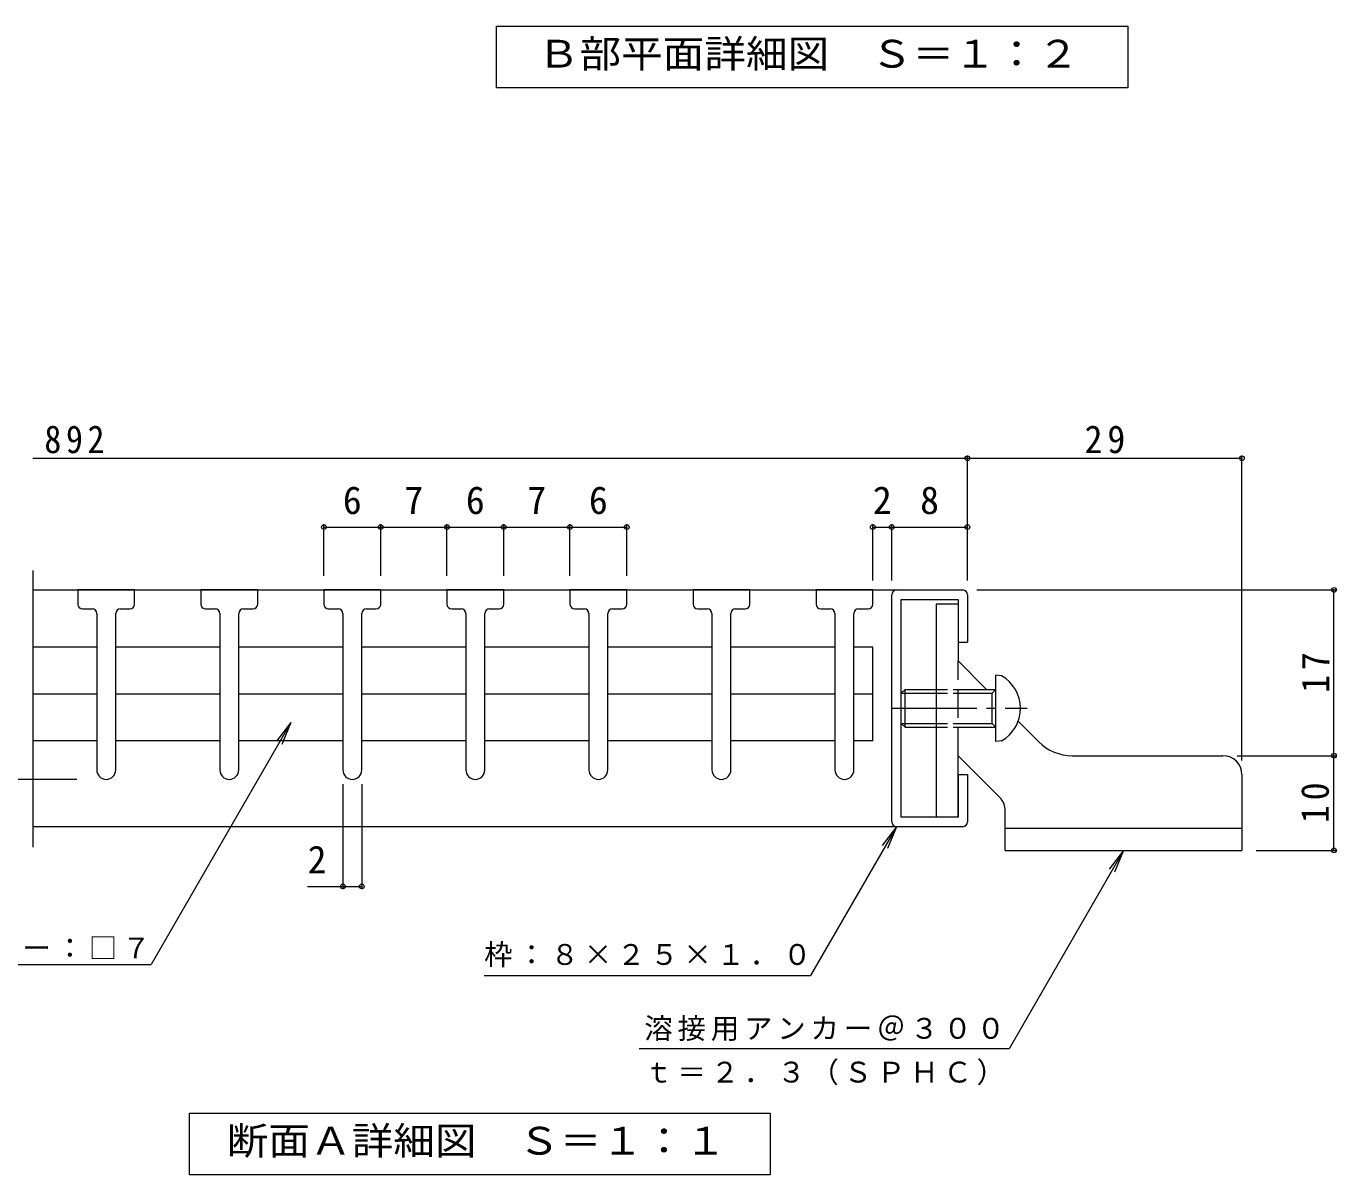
# Model space of a CAD drawing. Units: millimetres on the paper, enlarged 5 times, with parts at other scales. Extents: x -899 to 938, y -682 to 645.
# Drawn here: x 207 to 899, y -565 to 42 of the extents above; entities that cross this region are included whole.
import ezdxf
from ezdxf.enums import TextEntityAlignment as Align

# ---------------------------------------------------------------- set-up
doc = ezdxf.new("R2010")
doc.units = ezdxf.units.MM
doc.header["$LTSCALE"] = 5
doc.header["$PDMODE"] = 32
doc.header["$PDSIZE"] = 2.5
for name, pattern in [('CHAIN2', [12, 9, -1, 1, -1]), ('DASHED1', [1.8, 1.2, -0.6]), ('DASHED3', [4, 3, -1])]:
    doc.linetypes.add(name, pattern=pattern)
for name, color, linetype, lineweight in [('2-1', 2, 'Continuous', 9), ('2-2', 3, 'Continuous', 5), ('2-4', 7, 'Continuous', 5), ('2-5', 7, 'Continuous', 5), ('2-9', 3, 'Continuous', 5), ('D-4', 7, 'Continuous', 5)]:
    doc.layers.add(name, color=color, linetype=linetype, lineweight=lineweight)
doc.styles.add('ＭＳ ゴシック', font='')
doc.styles.get('ＭＳ ゴシック').set_extended_font_data('MS Gothic')

msp = doc.modelspace()

# ---------------------------------------------------------------- linework, layer by layer
at = {"layer": '2-1'}
for p, q in [((210.272, -245.667), (210.272, -391.783)), ((210.272, -256.014), (701.522, -256.014)), ((664.022, -378.514), (664.022, -258.514)), ((699.022, -261.014), (699.022, -283.513)), ((704.022, -258.514), (704.022, -283.513)), ((699.022, -283.513), (704.022, -283.513)), ((699.022, -353.513), (704.022, -353.513)), ((704.022, -353.513), (704.022, -378.514)), ((701.522, -381.013), (210.272, -381.013))]:
    msp.add_line(p, q, dxfattribs=at)
for points in [[(669.022, -376.014), (669.022, -261.014), (699.022, -261.014)], [(699.022, -353.513), (699.022, -376.014), (669.022, -376.014)]]:
    msp.add_lwpolyline(points, dxfattribs=at)
for centre, start, end in [((666.522, -258.514), 90, 180), ((701.522, -258.514), 0, 90), ((666.522, -378.514), 180, 270), ((701.522, -378.514), 270, 0)]:
    msp.add_arc(centre, 2.5, start, end, dxfattribs=at)
at = {"layer": '2-2'}
for p, q in [((234.022, -256.014), (234.022, -263.514)), ((264.022, -256.014), (234.022, -256.014)), ((264.022, -263.514), (264.022, -256.014)), ((299.021, -256.014), (299.021, -263.514)), ((329.022, -256.014), (299.021, -256.014)), ((329.022, -263.514), (329.022, -256.014)), ((364.021, -256.014), (364.021, -263.514)), ((394.022, -256.014), (364.021, -256.014)), ((394.022, -263.514), (394.022, -256.014)), ((429.021, -256.014), (429.021, -263.514)), ((459.022, -256.014), (429.021, -256.014)), ((459.022, -263.514), (459.022, -256.014)), ((494.022, -256.014), (494.022, -263.514)), ((524.022, -256.014), (494.022, -256.014)), ((524.022, -263.514), (524.022, -256.014)), ((559.021, -256.014), (559.021, -263.514)), ((589.022, -256.014), (559.021, -256.014)), ((589.022, -263.514), (589.022, -256.014)), ((624.021, -256.014), (624.021, -263.514)), ((654.022, -256.014), (624.021, -256.014)), ((654.022, -263.514), (654.022, -256.014)), ((236.522, -266.014), (241.522, -266.014)), ((244.022, -268.513), (244.022, -351.014)), ((254.022, -351.014), (254.022, -268.513)), ((256.522, -266.014), (261.522, -266.014)), ((301.522, -266.014), (306.522, -266.014)), ((309.022, -268.513), (309.022, -351.014)), ((319.022, -351.014), (319.022, -268.513)), ((321.522, -266.014), (326.522, -266.014)), ((366.521, -266.014), (371.521, -266.014)), ((374.021, -268.513), (374.021, -351.014)), ((384.022, -351.014), (384.022, -268.513)), ((386.522, -266.014), (391.522, -266.014)), ((431.522, -266.014), (436.522, -266.014)), ((439.021, -268.513), (439.021, -351.014)), ((449.021, -351.014), (449.021, -268.513)), ((451.522, -266.014), (456.522, -266.014)), ((496.522, -266.014), (501.522, -266.014)), ((504.022, -268.513), (504.022, -351.014)), ((514.022, -351.014), (514.022, -268.513)), ((516.522, -266.014), (521.522, -266.014)), ((561.521, -266.014), (566.522, -266.014)), ((569.022, -268.513), (569.022, -351.014)), ((579.022, -351.014), (579.022, -268.513)), ((581.522, -266.014), (586.522, -266.014)), ((626.521, -266.014), (631.521, -266.014)), ((634.021, -268.513), (634.021, -351.014)), ((644.022, -351.014), (644.022, -268.513)), ((646.522, -266.014), (651.522, -266.014)), ((244.022, -286.264), (210.272, -286.264)), ((309.022, -286.264), (254.022, -286.264)), ((374.021, -286.264), (319.022, -286.264)), ((439.021, -286.264), (384.022, -286.264)), ((504.022, -286.264), (449.021, -286.264)), ((569.022, -286.264), (514.022, -286.264)), ((634.021, -286.264), (579.022, -286.264)), ((654.022, -286.264), (644.022, -286.264)), ((654.022, -335.763), (654.022, -286.264)), ((244.022, -311.013), (210.272, -311.013)), ((309.022, -311.013), (254.022, -311.013)), ((374.021, -311.013), (319.022, -311.013)), ((439.021, -311.013), (384.022, -311.013)), ((504.022, -311.013), (449.021, -311.013)), ((569.022, -311.013), (514.022, -311.013)), ((634.021, -311.013), (579.022, -311.013)), ((654.022, -311.013), (644.022, -311.013)), ((244.022, -335.763), (210.272, -335.763)), ((309.022, -335.763), (254.022, -335.763)), ((374.021, -335.763), (319.022, -335.763)), ((439.021, -335.763), (384.022, -335.763)), ((504.022, -335.763), (449.021, -335.763)), ((569.022, -335.763), (514.022, -335.763)), ((634.021, -335.763), (579.022, -335.763)), ((654.022, -335.763), (644.022, -335.763))]:
    msp.add_line(p, q, dxfattribs=at)
for centre, radius, start, end in [((236.522, -263.514), 2.5, 180, 270), ((241.522, -268.513), 2.5, 0, 90), ((256.522, -268.513), 2.5, 90, 180), ((261.522, -263.514), 2.5, 270, 0), ((301.522, -263.514), 2.5, 180, 270), ((306.522, -268.513), 2.5, 0, 90), ((321.522, -268.513), 2.5, 90, 180), ((326.522, -263.514), 2.5, 270, 0), ((366.521, -263.514), 2.5, 180, 270), ((371.521, -268.513), 2.5, 0, 90), ((386.522, -268.513), 2.5, 90, 180), ((391.522, -263.514), 2.5, 270, 0), ((431.522, -263.514), 2.5, 180, 270), ((436.522, -268.513), 2.5, 0, 90), ((451.522, -268.513), 2.5, 90, 180), ((456.522, -263.514), 2.5, 270, 0), ((496.522, -263.514), 2.5, 180, 270), ((501.522, -268.513), 2.5, 0, 90), ((516.522, -268.513), 2.5, 90, 180), ((521.522, -263.514), 2.5, 270, 0), ((561.521, -263.514), 2.5, 180, 270), ((566.522, -268.513), 2.5, 0, 90), ((581.522, -268.513), 2.5, 90, 180), ((586.522, -263.514), 2.5, 270, 0), ((626.521, -263.514), 2.5, 180, 270), ((631.521, -268.513), 2.5, 0, 90), ((646.522, -268.513), 2.5, 90, 180), ((651.522, -263.514), 2.5, 270, 0), ((249.022, -351.014), 5, 180, 0), ((314.022, -351.014), 5, 180, 0), ((379.022, -351.014), 5, 180, 0), ((444.021, -351.014), 5, 180, 0), ((509.022, -351.014), 5, 180, 0), ((574.022, -351.014), 5, 180, 0), ((639.022, -351.014), 5, 180, 0)]:
    msp.add_arc(centre, radius, start, end, dxfattribs=at)
at = {"layer": '2-4'}
for p, q in [((210.272, -186.466), (849.022, -186.466)), ((704.022, -251.013), (704.022, -184.966)), ((849.022, -346.014), (849.022, -184.966)), ((364.021, -248.513), (364.021, -221.315)), ((394.022, -248.513), (394.022, -221.315)), ((429.021, -248.513), (429.021, -221.315)), ((459.022, -248.513), (459.022, -221.315)), ((494.022, -248.513), (494.022, -221.315)), ((524.022, -248.513), (524.022, -221.315)), ((654.022, -251.013), (654.022, -221.315)), ((664.022, -251.013), (664.022, -221.315)), ((364.021, -222.815), (524.022, -222.815)), ((654.022, -222.815), (704.022, -222.815)), ((709.022, -256.014), (899.147, -256.014)), ((897.647, -393.513), (897.647, -256.014)), ((846.522, -343.513), (899.147, -343.513)), ((233.54, -356.013), (172.414, -356.013)), ((374.021, -358.513), (374.021, -414.081)), ((384.022, -358.513), (384.022, -414.081)), ((856.522, -393.513), (899.147, -393.513)), ((355.405, -412.581), (384.022, -412.581))]:
    msp.add_line(p, q, dxfattribs=at)
at = {"layer": '2-4', "color": 2, "lineweight": 9}
msp.add_lwpolyline([(293.085, -564.833), (293.085, -532.333), (599.806, -532.333), (599.806, -564.833)], close=True, dxfattribs=at)
at = {"layer": '2-4'}
for p in [(704.022, -186.466), (849.022, -186.466), (364.021, -222.815), (394.022, -222.815), (429.021, -222.815), (459.022, -222.815), (494.022, -222.815), (524.022, -222.815), (654.022, -222.815), (664.022, -222.815), (704.022, -222.815), (897.647, -256.014), (897.647, -343.513), (897.647, -393.513), (374.021, -412.581), (384.022, -412.581)]:
    msp.add_point(p, dxfattribs=at)
at = {"layer": '2-5'}
for p, q in [((346.522, -326.013), (272.796, -453.71)), ((346.522, -326.013), (338.912, -335.93)), ((346.522, -326.013), (341.738, -337.562)), ((666.522, -381.014), (621.164, -459.575)), ((666.522, -381.014), (658.912, -390.93)), ((666.522, -381.014), (661.738, -392.562)), ((786.522, -393.513), (726.019, -498.307)), ((786.522, -393.513), (778.912, -403.43)), ((786.522, -393.513), (781.738, -405.062)), ((132.917, -453.71), (272.796, -453.71)), ((448.664, -459.575), (621.164, -459.575)), ((726.019, -498.307), (530.584, -498.307))]:
    msp.add_line(p, q, dxfattribs=at)
at = {"layer": '2-9'}
for p, q in [((687.522, -263.513), (687.522, -376.014)), ((699.022, -263.513), (687.522, -263.513)), ((699.022, -263.513), (699.022, -293.514)), ((699.022, -293.514), (714.022, -308.514)), ((719.022, -336.014), (719.022, -301.014)), ((722.022, -301.276), (719.022, -301.014)), ((671.022, -308.514), (669.022, -310.513)), ((669.022, -310.513), (687.522, -310.513)), ((671.022, -328.514), (671.022, -308.514)), ((671.022, -308.514), (687.522, -308.514)), ((699.022, -308.514), (719.022, -308.514)), ((699.022, -310.513), (717.022, -310.513)), ((719.022, -308.514), (717.022, -310.513)), ((717.022, -326.514), (717.022, -310.513)), ((730.821, -325.313), (741.7, -336.191)), ((669.022, -326.514), (687.522, -326.514)), ((669.022, -326.514), (671.022, -328.514)), ((671.022, -328.514), (687.522, -328.514)), ((699.022, -326.514), (717.022, -326.514)), ((699.022, -328.514), (719.022, -328.514)), ((717.022, -326.514), (719.022, -328.514)), ((722.022, -335.751), (719.022, -336.014)), ((699.022, -376.014), (699.022, -343.513)), ((721.093, -365.585), (699.022, -343.513)), ((759.377, -343.513), (839.022, -343.513)), ((849.022, -353.513), (849.022, -393.513)), ((724.022, -393.513), (724.022, -372.656)), ((699.022, -376.014), (687.522, -376.014)), ((849.022, -382.013), (724.022, -382.013)), ((724.022, -393.513), (849.022, -393.513))]:
    msp.add_line(p, q, dxfattribs=at)
at = {"layer": '2-9', "linetype": 'DASHED3'}
msp.add_line((699.022, -343.513), (699.022, -293.514), dxfattribs=at)
at = {"layer": '2-9', "linetype": 'DASHED1'}
for p, q in [((687.522, -308.514), (699.022, -308.514)), ((687.522, -310.513), (699.022, -310.513)), ((687.522, -326.514), (699.022, -326.514)), ((687.522, -328.514), (699.022, -328.514))]:
    msp.add_line(p, q, dxfattribs=at)
at = {"layer": '2-9', "linetype": 'CHAIN2'}
msp.add_line((664.022, -318.513), (735.608, -318.513), dxfattribs=at)
at = {"layer": '2-9'}
for centre, radius, start, end in [((712.165, -318.513), 19.857, 299.76143, 60.23856), ((759.377, -318.513), 25, 225, 270), ((839.022, -353.513), 10, 0, 90), ((714.022, -372.656), 10, 0, 45)]:
    msp.add_arc(centre, radius, start, end, dxfattribs=at)
at = {"layer": 'D-4', "color": 2, "lineweight": 9}
msp.add_lwpolyline([(455.224, 9.187), (455.224, 41.687), (788.806, 41.687), (788.806, 9.187)], close=True, dxfattribs=at)

# ---------------------------------------------------------------- texts
at = {"layer": '2-4', "color": 2, "style": 'ＭＳ ゴシック'}
for s, p in [('6', (374.022, -220.315)), ('7', (406.522, -220.315)), ('6', (439.022, -220.315)), ('7', (471.522, -220.315)), ('6', (504.022, -220.315)), ('2', (654.022, -220.315)), ('8', (679.022, -220.315)), ('2', (355.405, -410.081))]:
    msp.add_text(s, height=14.66, dxfattribs=at).set_placement(p, align=Align.BOTTOM_LEFT)
at = {"layer": '2-4', "color": 2, "style": 'ＭＳ ゴシック', "width": 1.1}
msp.add_text('断面Ａ詳細図\u3000Ｓ＝１：１', height=14.66, dxfattribs=at).set_placement((312.695, -558.583), align=Align.BOTTOM_LEFT)
at = {"layer": '2-4', "color": 2, "char_height": 14.66, "attachment_point": 7, "style": 'ＭＳ ゴシック'}
for s, insert in [('\\T1.27;\\W0.9;892', (216.307, -183.966)), ('\\T1.27;\\W0.95;29', (765.897, -183.966))]:
    msp.add_mtext(s, dxfattribs=dict(at, insert=insert))
at = {"layer": '2-4', "color": 2, "char_height": 14.66, "attachment_point": 7, "rotation": 90, "style": 'ＭＳ ゴシック'}
for s, insert in [('\\T1.27;\\W0.95;17', (895.147, -310.389)), ('\\T1.27;\\W0.95;10', (895.147, -379.138))]:
    msp.add_mtext(s, dxfattribs=dict(at, insert=insert))
at = {"layer": '2-5', "char_height": 11, "attachment_point": 7, "style": 'ＭＳ ゴシック'}
for s, insert in [('\\T1.17;クロスバー：□７', (134.525, -451.24)), ('\\T1.17;枠：８×２５×１．０', (448.664, -455.205)), ('\\T1.17;溶接用アンカー＠３００', (533.302, -494.28)), ('\\T1.17;ｔ＝２．３（ＳＰＨＣ）', (533.302, -517.567))]:
    msp.add_mtext(s, dxfattribs=dict(at, insert=insert))
at = {"layer": 'D-4', "color": 2, "style": 'ＭＳ ゴシック', "width": 1.1}
msp.add_text('Ｂ部平面詳細図\u3000Ｓ＝１：２', height=14.66, dxfattribs=at).set_placement((477.015, 15.437), align=Align.BOTTOM_LEFT)

doc.saveas('drawing.dxf')
